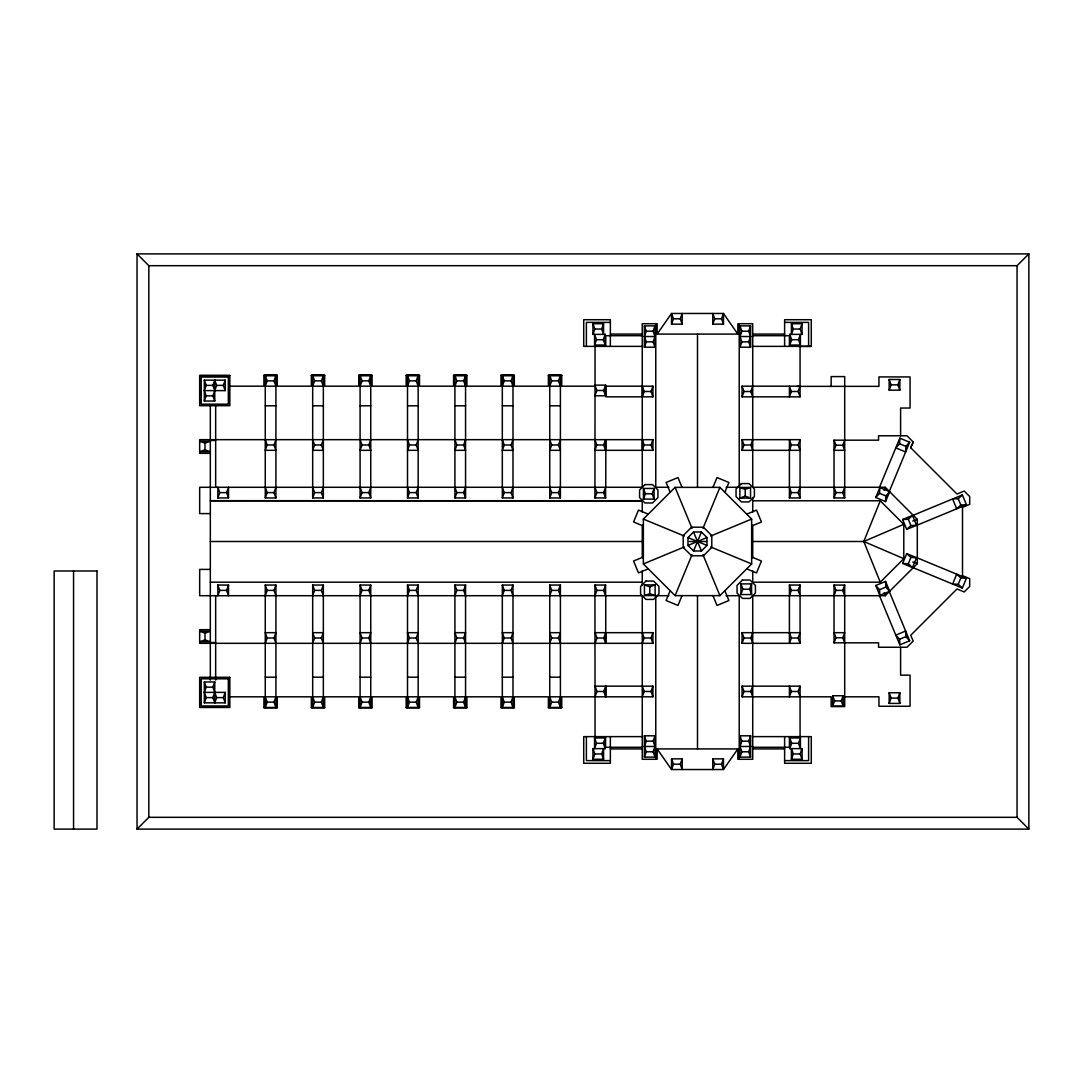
<?xml version="1.0" encoding="UTF-8"?>
<svg xmlns="http://www.w3.org/2000/svg" width="1083" height="1083" viewBox="0 0 1083 1083"><rect width="100%" height="100%" fill="white"/><g stroke="black" fill="none" stroke-linecap="round" stroke-linejoin="round"><path stroke-width="1.5" d="M909.666 442.23L905.875 446.358L905.632 451.963L895.79 447.888L899.58 443.759L899.824 438.141L909.666 442.23L889.319 491.371M875.727 497.476L879.558 493.293L879.816 487.634L889.657 491.709L885.583 501.564L875.727 497.476L879.816 487.634M885.583 501.564L885.84 495.906L889.657 491.709M595.068 643.329L596.99 638.009L595.068 632.675L652.927 632.675L652.927 643.329L276.151 643.329M603.773 638.009L605.695 632.675L605.695 643.329L603.773 638.009L596.99 638.009M595.068 696.816L596.99 691.482L595.068 686.162L652.927 686.162L652.927 696.816L561.739 696.816L561.739 707.876L548.404 707.876L548.404 696.816L514.317 696.816L514.317 707.876L500.996 707.876L500.996 696.816L466.908 696.816L466.908 707.876L453.587 707.876L453.587 696.816L419.5 696.816L419.5 707.876L406.166 707.876L406.166 696.816L372.078 696.816L372.078 707.876L358.757 707.876L358.757 696.816L324.67 696.816L324.67 707.876L311.349 707.876L311.349 696.816L277.262 696.816L277.262 707.876L263.927 707.876L263.927 696.816L229.84 696.816M603.773 691.482L605.695 686.162L605.695 696.816L603.773 691.482L596.99 691.482M204.321 390.611L206.203 385.386L204.321 380.16L225.21 380.16L225.21 390.611L204.321 390.611L206.203 395.836L204.321 401.048L214.759 401.048L214.759 380.16L216.654 385.386L212.877 395.836L214.759 401.048M214.759 390.611L212.877 385.386L214.759 380.16M225.21 390.611L223.315 385.386L225.21 380.16M217.859 497.95L219.781 492.616L217.859 487.282L217.859 497.95L228.513 497.95L228.513 487.282L226.591 492.616L228.513 497.95M265.267 375.517L267.19 380.85L265.267 386.184L275.921 386.184L273.999 380.85L275.921 375.517L265.267 375.517L265.267 497.95L275.921 497.95L275.921 375.517M265.267 439.671L267.19 444.991L265.267 450.325L275.921 450.325L273.999 444.991L275.921 439.671L199.678 439.671L199.678 453.317L210.332 453.317M217.859 585.05L219.781 590.384L217.859 595.704L217.859 585.05L228.513 585.05L228.513 595.704L226.591 590.384L228.513 585.05M265.267 497.95L267.19 492.616L265.267 487.282M275.921 497.95L273.999 492.616L275.921 487.282M312.676 375.517L314.598 380.85L312.676 386.184L323.343 386.184L321.407 380.85L323.343 375.517L312.676 375.517L312.676 497.95L323.343 497.95L323.343 375.517M204.321 692.389L225.21 692.389L225.21 702.84L204.321 702.84L206.203 697.614L204.321 692.389L206.203 687.163L204.321 681.952L214.759 681.952L214.759 702.84L216.654 697.614L212.877 687.163L214.759 681.952M214.759 702.84L212.877 697.614L214.759 692.389M225.21 702.84L223.315 697.614L225.21 692.389M312.676 439.671L314.598 444.991L312.676 450.325L323.343 450.325L321.407 444.991L323.343 439.671M265.267 595.704L267.19 590.384L265.267 585.05L275.921 585.05L275.921 707.47L273.999 702.15L275.921 696.816L265.267 696.816L267.19 702.15L265.267 707.47L265.267 585.05M275.921 595.704L273.999 590.384L275.921 585.05M312.676 497.95L314.598 492.616L312.676 487.282M265.267 643.329L267.19 638.009L265.267 632.675L275.921 632.675L273.999 638.009L275.921 643.329L199.678 643.329L199.678 629.683L210.332 629.683M323.343 497.95L321.407 492.616L323.343 487.282M360.084 375.517L362.02 380.85L360.084 386.184L370.752 386.184L368.829 380.85L370.752 375.517L360.084 375.517L360.084 497.95L370.752 497.95L370.752 375.517M360.084 439.671L362.02 444.991L360.084 450.325L370.752 450.325L368.829 444.991L370.752 439.671M312.676 595.704L314.598 590.384L312.676 585.05L323.343 585.05L323.343 707.47L321.407 702.15L323.343 696.816L312.676 696.816L314.598 702.15L312.676 707.47L312.676 585.05M323.343 595.704L321.407 590.384L323.343 585.05M360.084 497.95L362.02 492.616L360.084 487.282M312.676 643.329L314.598 638.009L312.676 632.675L323.343 632.675L321.407 638.009L323.343 643.329M370.752 497.95L368.829 492.616L370.752 487.282M407.506 375.517L409.428 380.85L407.506 386.184L418.16 386.184L416.238 380.85L418.16 375.517L407.506 375.517L407.506 497.95L418.16 497.95L418.16 375.517M407.506 439.671L409.428 444.991L407.506 450.325L418.16 450.325L416.238 444.991L418.16 439.671M360.084 595.704L362.02 590.384L360.084 585.05L370.752 585.05L370.752 707.47L368.829 702.15L370.752 696.816L360.084 696.816L362.02 702.15L360.084 707.47L360.084 585.05M370.752 595.704L368.829 590.384L370.752 585.05M407.506 497.95L409.428 492.616L407.506 487.282M360.084 643.329L362.02 638.009L360.084 632.675L370.752 632.675L368.829 638.009L370.752 643.329M418.16 497.95L416.238 492.616L418.16 487.282M454.914 375.517L456.836 380.85L454.914 386.184L465.568 386.184L463.646 380.85L465.568 375.517L454.914 375.517L454.914 497.95L465.568 497.95L465.568 375.517M454.914 439.671L456.836 444.991L454.914 450.325L465.568 450.325L463.646 444.991L465.568 439.671M407.506 595.704L409.428 590.384L407.506 585.05L418.16 585.05L418.16 707.47L416.238 702.15L418.16 696.816L407.506 696.816L409.428 702.15L407.506 707.47L407.506 585.05M418.16 595.704L416.238 590.384L418.16 585.05M454.914 497.95L456.836 492.616L454.914 487.282M407.506 643.329L409.428 638.009L407.506 632.675L418.16 632.675L416.238 638.009L418.16 643.329M465.568 497.95L463.646 492.616L465.568 487.282M502.322 375.517L504.258 380.85L502.322 386.184L512.99 386.184L511.068 380.85L512.99 375.517L502.322 375.517L502.322 497.95L512.99 497.95L512.99 375.517M502.322 439.671L504.258 444.991L502.322 450.325L512.99 450.325L511.068 444.991L512.99 439.671M454.914 595.704L456.836 590.384L454.914 585.05L465.568 585.05L465.568 707.47L463.646 702.15L465.568 696.816L454.914 696.816L456.836 702.15L454.914 707.47L454.914 585.05M465.568 595.704L463.646 590.384L465.568 585.05M502.322 497.95L504.258 492.616L502.322 487.282M454.914 643.329L456.836 638.009L454.914 632.675L465.568 632.675L463.646 638.009L465.568 643.329M512.99 497.95L511.068 492.616L512.99 487.282M549.744 375.517L551.667 380.85L549.744 386.184L560.398 386.184L558.476 380.85L560.398 375.517L549.744 375.517L549.744 497.95L560.398 497.95L560.398 375.517M549.744 439.671L551.667 444.991L549.744 450.325L560.398 450.325L558.476 444.991L560.398 439.671M594.567 345.03L596.503 339.71L594.567 334.376L594.567 345.03L605.235 345.03L605.235 334.376L592.929 334.376L594.851 329.042L592.929 323.722L603.583 323.722L603.583 334.376L601.661 329.042L603.583 323.722M502.322 595.704L504.258 590.384L502.322 585.05L512.99 585.05L512.99 707.47L511.068 702.15L512.99 696.816L502.322 696.816L504.258 702.15L502.322 707.47L502.322 585.05M512.99 595.704L511.068 590.384L512.99 585.05M605.235 345.03L603.312 339.71L605.235 334.376M549.744 497.95L551.667 492.616L549.744 487.282M502.322 643.329L504.258 638.009L502.322 632.675L512.99 632.675L511.068 638.009L512.99 643.329M560.398 497.95L558.476 492.616L560.398 487.282M596.855 390.476L594.933 395.796L605.587 395.796L605.587 385.142L594.933 385.142L596.855 390.476L603.664 390.476L605.587 385.142M594.933 439.671L596.855 444.991L594.933 450.325L652.927 450.325L652.927 439.671L605.871 439.671L605.735 487.296M605.587 439.671L605.587 450.325L603.664 444.991L605.587 439.671L276.151 439.671M549.744 595.704L551.667 590.384L549.744 585.05L560.398 585.05L560.398 707.47L558.476 702.15L560.398 696.816L549.744 696.816L551.667 702.15L549.744 707.47L549.744 585.05M644.371 347.196L646.294 341.862L644.371 336.529L646.294 331.208L644.371 325.875L655.025 325.875L655.025 347.196L644.371 347.196L644.371 325.875M560.398 595.704L558.476 590.384L560.398 585.05M655.025 347.196L653.103 341.862L655.025 336.529L653.103 331.208L655.025 325.875M605.587 497.95L603.664 492.616L605.587 487.282L605.587 497.95L594.933 497.95L596.855 492.616L594.933 487.282M549.744 643.329L551.667 638.009L549.744 632.675L560.398 632.675L558.476 638.009L560.398 643.329M642.26 396.838L644.195 391.505L642.26 386.184M682.195 324.142L680.273 318.808L682.195 313.474L682.195 324.142L671.541 324.142L673.464 318.808L671.541 313.474L723.458 313.474L737.861 334.078L737.861 323.709L752.726 323.709L752.726 487.282L885.231 487.282L917.301 519.353L917.301 563.647L885.231 595.704L752.726 595.704L752.726 759.291L737.861 759.291L737.861 748.922L723.458 769.526L671.541 769.526L657.137 748.922L657.137 759.291L642.26 759.291L642.26 595.704L199.678 595.704L199.678 569.401L210.332 569.401M652.927 396.838L651.005 391.505L652.927 386.184L605.871 386.184L605.871 396.838L652.927 396.838L652.927 386.184M642.26 450.325L644.195 444.991L642.26 439.671M594.933 595.704L596.855 590.384L594.933 585.05L605.587 585.05L605.587 595.704L603.664 590.384L605.587 585.05M652.927 450.325L651.005 444.991L652.927 439.671M643.424 499.101L645.346 493.78L643.424 488.447L654.078 488.447L654.078 499.101L643.424 499.101L643.424 488.447M712.79 324.142L714.712 318.808L712.79 313.474L712.79 324.142L723.458 324.142L723.458 313.474L721.522 318.808L723.458 324.142M654.078 499.101L652.156 493.78L654.078 488.447M739.96 347.196L741.896 341.862L739.96 336.529L741.896 331.208L739.96 325.875L750.627 325.875L750.627 347.196L739.96 347.196L739.96 325.875M594.567 737.956L596.503 743.29L594.567 748.624L594.567 737.956L605.235 737.956L605.235 748.624L592.929 748.624L592.929 759.278L603.583 759.278L603.583 748.624L601.661 753.958L603.583 759.278M592.929 759.278L594.851 753.958L592.929 748.624M750.627 347.196L748.691 341.862L750.627 336.529L748.691 331.208L750.627 325.875M605.235 748.624L603.312 743.29L605.235 737.956M642.26 643.329L644.195 638.009L642.26 632.675M652.927 643.329L651.005 638.009L652.927 632.675M742.072 396.838L743.994 391.505L742.072 386.184L800.066 386.184L798.144 391.505L800.066 396.838L742.072 396.838L742.072 386.184M752.726 396.838L750.803 391.505L752.726 386.184M642.26 696.816L644.195 691.482L642.26 686.162M652.927 696.816L651.005 691.482L652.927 686.162M800.066 439.671L798.144 444.991L800.066 450.325L742.072 450.325L743.994 444.991L742.072 439.671L800.066 439.671L800.066 497.95L789.412 497.95L789.412 439.671L791.335 444.991L789.412 450.325M752.726 450.325L750.803 444.991L752.726 439.671M791.402 323.722L793.325 329.042L791.402 334.376L791.402 323.722L802.07 323.722L802.07 334.376L789.764 334.376L789.764 345.03L800.418 345.03L800.418 334.376L798.496 339.71L800.418 345.03M644.371 757.125L646.294 751.792L644.371 746.471L646.294 741.138L644.371 735.804L655.025 735.804L655.025 757.125L644.371 757.125L644.371 735.804M789.764 345.03L791.687 339.71L789.764 334.376M802.07 334.376L800.134 329.042L802.07 323.722M655.025 757.125L653.103 751.792L655.025 746.471L653.103 741.138L655.025 735.804M791.335 391.505L789.412 396.838L789.412 386.184L791.335 391.505L798.144 391.505M671.541 758.858L673.464 764.192L671.541 769.526L671.541 758.858L682.195 758.858L682.195 769.526L680.273 764.192L682.195 758.858M740.907 594.553L742.83 589.22L740.907 583.899L751.575 583.899L751.575 594.553L740.907 594.553L740.907 583.899M751.575 594.553L749.639 589.22L751.575 583.899M789.412 497.95L791.335 492.616L789.412 487.282M742.072 643.329L743.994 638.009L742.072 632.675L800.066 632.675L798.144 638.009L800.066 643.329L742.072 643.329L742.072 632.675M800.066 497.95L798.144 492.616L800.066 487.282M752.726 643.329L750.803 638.009L752.726 632.675M712.79 758.858L714.712 764.192L712.79 769.526L712.79 758.858L723.458 758.858L723.458 769.526L721.522 764.192L723.458 758.858M831.148 386.36L831.148 376.586L844.699 376.586L844.699 497.95L834.032 497.95L834.032 440.172L878.557 440.172L878.557 435.772L906.999 435.772L913.24 442.013L910.681 447.712L956.993 494.024L964.195 491.046L969.691 496.542L969.691 504.34L962.503 507.318L962.503 575.682L969.691 578.66L969.691 586.458L964.195 591.954L956.993 588.976L910.681 635.301L913.24 641.014L906.999 647.255L878.557 647.255L878.557 642.828L834.032 642.828L834.032 585.05L844.699 585.05L844.699 706.59L831.148 706.59L831.148 696.816L742.072 696.816L743.994 691.482L742.072 686.162L800.066 686.162L800.066 736.63M752.726 696.816L750.803 691.482L752.726 686.162M789.412 595.704L791.335 590.384L789.412 585.05L800.066 585.05L800.066 643.329M739.96 757.125L741.896 751.792L739.96 746.471L741.896 741.138L739.96 735.804L750.627 735.804L750.627 757.125L739.96 757.125L739.96 735.804M800.066 595.704L798.144 590.384L800.066 585.05M834.032 497.95L835.968 492.616L834.032 487.282M750.627 757.125L748.691 751.792L750.627 746.471L748.691 741.138L750.627 735.804M844.699 497.95L842.764 492.616L844.699 487.282M789.412 632.675L791.335 638.009L789.412 643.329L789.412 585.05M889.17 390.151L891.106 384.831L889.17 379.497L899.838 379.497L899.838 390.151L889.17 390.151L889.17 379.497M899.838 390.151L897.915 384.831L899.838 379.497M791.335 691.482L789.412 696.816L789.412 686.162L791.335 691.482L798.144 691.482L800.066 696.816M798.144 691.482L800.066 686.162M834.032 595.704L835.968 590.384L834.032 585.05M844.699 595.704L842.764 590.384L844.699 585.05M791.402 759.278L793.325 753.958L791.402 748.624L791.402 759.278L802.07 759.278L802.07 748.624L789.764 748.624L791.687 743.29L789.764 737.956L800.418 737.956L800.418 748.624L798.496 743.29L800.418 737.956M802.07 759.278L800.134 753.958L802.07 748.624M889.17 703.409L891.106 698.088L889.17 692.754L899.838 692.754L899.838 703.409L889.17 703.409L889.17 692.754M899.838 703.409L897.915 698.088L899.838 692.754M832.705 706.089L834.587 700.918L832.705 695.746L843.143 695.746L843.143 706.089L832.705 706.089L832.705 695.746M843.143 706.089L841.261 700.918L843.143 695.746M884.134 490.288L885.231 487.282M834.032 440.172L835.968 445.248L834.032 450.325L844.699 450.325L842.764 445.248L844.699 440.172M834.032 642.828L835.968 637.752L834.032 632.675L844.699 632.675L842.764 637.752L844.699 642.828M752.726 570.809L752.726 582.194L880.262 582.194L863.787 541.5L880.262 500.793L752.726 500.793M670.147 590.722L666.086 600.51L677.972 605.438L682.033 595.636M712.952 487.364L717.014 477.562L728.913 482.49L724.852 492.278M675.075 595.636L643.356 563.932L643.356 519.068L675.075 487.364L719.924 487.364L751.643 519.068L751.643 563.932L719.924 595.636L675.075 595.636L692.051 554.658M693.567 550.99L701.432 532.01L693.567 532.01L688.003 537.574L688.003 545.426L693.567 550.99L701.432 550.99L706.982 545.426L706.982 537.574L701.432 532.01M702.948 528.342L719.924 487.364M879.464 487.282L899.824 438.141M902.64 563.471L906.715 553.616L916.57 557.691L912.495 567.546L902.64 563.471L908.299 563.729L912.495 567.546M908.299 563.729L910.911 557.434L906.715 553.616M960.838 577.997L956.695 574.193L952.62 584.048L958.225 584.279L960.838 577.997L966.442 578.227L962.367 588.083L913.226 567.722M910.681 447.699L913.24 442.013M210.332 513.599L199.678 513.599L199.678 487.296L642.26 487.282L642.26 323.709L657.137 323.709L657.164 333.943M657.137 334.078L671.541 313.474L671.541 324.142M137.04 829.104L148.831 817.313L1017.059 817.313L1028.85 829.104L1028.85 253.896L137.04 253.896L137.04 829.104L1028.85 829.104M137.04 253.896L148.831 265.687L1017.059 265.687L1028.85 253.896M880.262 582.194L903.791 558.666L903.791 524.334L880.262 500.793M966.442 504.773L960.838 505.003L956.695 508.807L952.62 498.952L958.225 498.721L962.367 494.917L966.442 504.773L917.301 525.12M902.64 519.529L908.299 519.271L912.495 515.454L916.57 525.296L906.715 529.384L902.64 519.529L912.495 515.454M906.715 529.384L910.911 525.566L916.57 525.296M752.726 541.5L863.787 541.5L903.791 524.334M643.356 556.96L633.555 561.021L638.483 572.907L648.284 568.846M746.715 514.154L756.516 510.093L761.444 521.979L751.643 526.04M643.356 563.932L684.348 546.942M688.003 545.426L706.982 537.574M710.651 536.058L751.643 519.068M913.226 515.278L962.367 494.917M875.727 585.51L885.583 581.436L889.657 591.291L879.816 595.366L875.727 585.51L879.558 589.707L879.816 595.366M879.558 589.707L885.84 587.094L889.657 591.291M899.58 639.241L905.875 636.642L905.632 631.023L895.79 635.112L899.58 639.241L899.824 644.859L909.666 640.77L889.319 591.629M912.807 521.018L917.301 519.353M205.012 443.15L210.237 441.268L199.786 441.268L205.012 443.15L205.012 449.824L210.237 451.706L199.786 451.706L205.012 449.824M205.012 633.176L210.237 631.281L199.786 631.281L205.012 633.176L205.012 639.85L199.786 641.732L210.237 641.732L205.012 639.85M739.892 487.431L745.226 489.354L750.546 487.431L750.546 498.085L739.892 498.085L739.892 487.431L750.546 487.431M739.892 498.085L745.226 496.163L750.546 498.085M644.439 584.915L649.773 586.837L655.107 584.915L655.107 595.569L644.439 595.569L644.439 584.915L655.107 584.915M644.439 595.569L649.773 593.646L655.107 595.569M673.464 318.808L680.273 318.808M714.712 318.808L721.522 318.808M610.365 322.382L586.39 322.382L586.39 346.37M784.62 322.382L808.608 322.382L808.608 346.37M594.851 329.042L601.661 329.042M793.325 329.042L800.134 329.042M646.294 331.208L653.103 331.208M741.896 331.208L748.691 331.208M610.365 334.078L642.26 334.078M655.77 334.078L739.215 334.078M752.726 334.078L784.62 334.078M642.26 335.703L605.735 335.703L605.735 346.37M752.726 335.703L789.412 335.703L789.412 346.37M644.371 336.529L655.025 336.529M739.96 336.529L750.627 336.529M596.503 339.71L603.312 339.71M791.687 339.71L798.496 339.71M646.294 341.862L653.103 341.862M741.896 341.862L748.691 341.862M642.26 346.37L583.723 346.37L583.723 319.715L610.365 319.715L610.365 346.37M752.726 346.37L811.275 346.37L811.275 319.715L784.62 319.715L784.62 346.37M799.931 346.37L811.275 346.37M199.678 375.517L229.84 375.517L229.84 405.692L199.678 405.692L199.678 375.517L229.84 375.53M263.927 375.517L277.262 375.517M311.349 375.517L324.67 375.517M358.757 375.517L372.078 375.517M406.166 375.517L419.5 375.517M453.587 375.517L466.908 375.517M500.996 375.517L514.317 375.517M548.404 375.517L561.739 375.517M267.19 380.85L273.999 380.85M314.598 380.85L321.407 380.85M362.02 380.85L368.829 380.85M409.428 380.85L416.238 380.85M456.836 380.85L463.646 380.85M504.258 380.85L511.068 380.85M551.667 380.85L558.476 380.85M891.106 384.831L897.915 384.831M206.203 385.386L212.877 385.386M216.654 385.386L223.315 385.386M229.84 386.184L263.927 386.184L263.927 375.124L277.262 375.124L277.262 386.184L311.349 386.184L311.349 375.124L324.67 375.124L324.67 386.184L358.757 386.184L358.757 375.124L372.078 375.124L372.078 386.184L406.166 386.184L406.166 375.124L419.5 375.124L419.5 386.184L453.587 386.184L453.587 375.124L466.908 375.124L466.908 386.184L500.996 386.184L500.996 375.124L514.317 375.124L514.317 386.184L548.404 386.184L548.404 375.124L561.739 375.124L561.739 386.184L595.068 386.184M797.061 386.36L878.949 386.36L878.949 376.925L910.058 376.925L910.058 408.034L900.609 408.034L900.609 435.935M644.195 391.505L651.005 391.505M743.994 391.505L750.803 391.505M206.203 395.836L212.877 395.836M265.267 405.8L275.921 405.8M312.676 405.8L323.343 405.8M360.084 405.8L370.752 405.8M407.506 405.8L418.16 405.8M454.914 405.8L465.568 405.8M502.322 405.8L512.99 405.8M549.744 405.8L560.398 405.8M210.332 440.483L215.666 440.483L215.666 487.282M267.19 444.991L273.999 444.991M314.598 444.991L321.407 444.991M362.02 444.991L368.829 444.991M409.428 444.991L416.238 444.991M456.836 444.991L463.646 444.991M504.258 444.991L511.068 444.991M551.667 444.991L558.476 444.991M596.855 444.991L603.664 444.991M644.195 444.991L651.005 444.991M743.994 444.991L750.803 444.991M791.335 444.991L798.144 444.991M835.968 445.248L842.764 445.248M668.901 487.282L655.77 487.282L655.77 323.709M726.084 487.282L739.215 487.282L739.215 323.709M219.781 492.616L226.591 492.616M267.19 492.616L273.999 492.616M314.598 492.616L321.407 492.616M362.02 492.616L368.829 492.616M409.428 492.616L416.238 492.616M456.836 492.616L463.646 492.616M504.258 492.616L511.068 492.616M551.667 492.616L558.476 492.616M596.855 492.616L603.664 492.616M791.335 492.616L798.144 492.616M835.968 492.616L842.764 492.616M645.346 493.78L652.156 493.78M642.26 500.712L210.332 500.712L642.26 500.793L642.26 512.137M210.332 541.5L642.26 541.5M689.519 541.5L706.482 541.5M210.332 582.194L642.26 582.194M742.83 589.22L749.639 589.22M219.781 590.384L226.591 590.384M267.19 590.384L273.999 590.384M314.598 590.384L321.407 590.384M362.02 590.384L368.829 590.384M409.428 590.384L416.238 590.384M456.836 590.384L463.646 590.384M504.258 590.384L511.068 590.384M551.667 590.384L558.476 590.384M596.855 590.384L603.664 590.384M791.335 590.384L798.144 590.384M835.968 590.384L842.764 590.384M668.901 595.704L655.77 595.704L655.77 759.291M726.084 595.704L739.215 595.704L739.215 759.291M835.968 637.752L842.764 637.752M267.19 638.009L273.999 638.009M314.598 638.009L321.407 638.009M362.02 638.009L368.829 638.009M409.428 638.009L416.238 638.009M456.836 638.009L463.646 638.009M504.258 638.009L511.068 638.009M551.667 638.009L558.476 638.009M644.195 638.009L651.005 638.009M743.994 638.009L750.803 638.009M791.335 638.009L798.144 638.009M210.332 642.517L215.666 642.517L215.666 595.704M265.267 677.186L275.921 677.186M312.676 677.186L323.343 677.186M360.084 677.186L370.752 677.186M407.506 677.186L418.16 677.186M454.914 677.186L465.568 677.186M502.322 677.186L512.99 677.186M549.744 677.186L560.398 677.186M206.203 687.163L212.877 687.163M644.195 691.482L651.005 691.482M743.994 691.482L750.803 691.482M844.699 696.816L878.949 696.816L878.949 706.265L910.058 706.265L910.058 675.156L900.609 675.156L900.609 647.255M206.203 697.614L212.877 697.614M216.654 697.614L223.315 697.614M891.106 698.088L897.915 698.088M834.587 700.918L841.261 700.918M267.19 702.15L273.999 702.15M314.598 702.15L321.407 702.15M362.02 702.15L368.829 702.15M409.428 702.15L416.238 702.15M456.836 702.15L463.646 702.15M504.258 702.15L511.068 702.15M551.667 702.15L558.476 702.15M263.927 707.47L277.262 707.47M311.349 707.47L324.67 707.47M358.757 707.47L372.078 707.47M406.166 707.47L419.5 707.47M453.587 707.47L466.908 707.47M500.996 707.47L514.317 707.47M548.404 707.47L561.739 707.47M642.124 736.63L583.723 736.63L583.723 763.285L610.365 763.285L610.365 736.63M752.726 736.63L811.275 736.63L811.275 763.285L784.62 763.285L784.62 736.63M646.294 741.138L653.103 741.138M741.896 741.138L748.691 741.138M596.503 743.29L603.312 743.29M791.687 743.29L798.496 743.29M644.371 746.471L655.025 746.471M739.96 746.471L750.627 746.471M642.124 747.284L605.587 747.284L605.587 736.63M752.726 747.284L789.412 747.284L789.412 736.63M610.365 748.922L642.26 748.922M655.77 748.922L739.215 748.922M752.726 748.922L784.62 748.922M646.294 751.792L653.103 751.792M741.896 751.792L748.691 751.792M594.851 753.958L601.661 753.958M793.325 753.958L800.134 753.958M610.365 760.618L586.39 760.618L586.39 736.63M784.62 760.618L808.608 760.618L808.608 736.63M673.464 764.192L680.273 764.192M714.712 764.192L721.522 764.192M910.911 557.434L916.57 557.691M912.807 561.982L917.301 563.647M899.58 443.759L905.875 446.358M879.558 493.293L885.84 495.906M917.301 557.88L966.442 578.227M648.284 514.154L638.483 510.093L633.555 521.979L643.356 526.04M751.643 556.96L761.444 561.021L756.516 572.907L746.715 568.846M643.356 519.068L684.348 536.058M688.003 537.574L706.982 545.426M710.651 546.942L751.643 563.932M863.787 541.5L903.791 558.666M958.225 584.279L962.367 588.083M905.875 636.642L909.666 640.77M958.225 498.721L960.838 505.003M908.299 519.271L910.911 525.566M879.464 595.704L899.824 644.859M682.033 487.364L677.972 477.562L666.086 482.49L670.147 492.278M724.852 590.722L728.913 600.51L717.014 605.438L712.952 595.636M675.075 487.364L692.051 528.342M693.567 532.01L701.432 550.99M702.948 554.658L719.924 595.636M884.134 592.712L885.231 595.704M603.664 390.476L605.587 395.796M885.583 581.436L885.84 587.094M1017.059 265.687L1017.059 817.313M800.066 346.37L800.066 396.838M789.764 737.956L789.764 748.624M752.726 497.422L752.726 512.191M752.726 525.214L752.726 557.786M745.226 489.354L745.226 496.163M742.072 439.671L742.072 450.325M742.072 686.162L742.072 696.816M697.493 334.078L697.493 487.282M697.493 595.704L697.493 748.922M649.773 586.837L649.773 593.646M642.409 386.184L642.409 396.838M642.409 439.671L642.409 450.325M642.26 525.187L642.26 557.786M642.26 570.809L642.26 585.578M605.735 595.704L605.735 643.329M605.735 686.162L605.735 696.816M595.068 346.37L594.933 497.95M594.933 585.05L595.068 736.63M592.929 323.722L592.929 334.376M215.666 405.692L215.666 439.671M215.666 643.329L215.666 680.11M210.332 405.692L210.332 680.11M204.321 380.16L204.321 401.048M204.321 681.952L204.321 702.84M148.831 265.687L148.831 817.313M73.563 570.985L73.563 829.104M644.954 484.602L639.579 489.976L639.579 497.584L644.954 502.959L652.562 502.959L657.936 497.584L657.936 489.976L652.562 484.602L644.954 484.602M691.577 527.204L683.197 535.584L683.197 547.416L691.577 555.796L703.422 555.796L711.788 547.416L711.788 535.584L703.422 527.204L691.577 527.204M741.422 483.587L736.047 488.961L736.047 496.555L741.422 501.93L749.016 501.93L754.391 496.555L754.391 488.961L749.016 483.587L741.422 483.587M645.969 581.07L640.595 586.444L640.595 594.039L645.969 599.413L653.577 599.413L658.951 594.039L658.951 586.444L653.577 581.07L645.969 581.07M742.437 580.041L737.063 585.416L737.063 593.024L742.437 598.398L750.045 598.398L755.42 593.024L755.42 585.416L750.045 580.041L742.437 580.041M228.323 377.046L201.194 377.046L201.194 404.176L228.323 404.176L228.323 377.046M96.996 570.985L54.15 570.985L54.15 829.104L96.996 829.104L96.996 570.985M229.84 677.308L199.678 677.308L199.678 707.47L229.84 707.47L229.84 677.308M228.323 678.824L201.194 678.824L201.194 705.954L228.323 705.954L228.323 678.824"/></g></svg>
